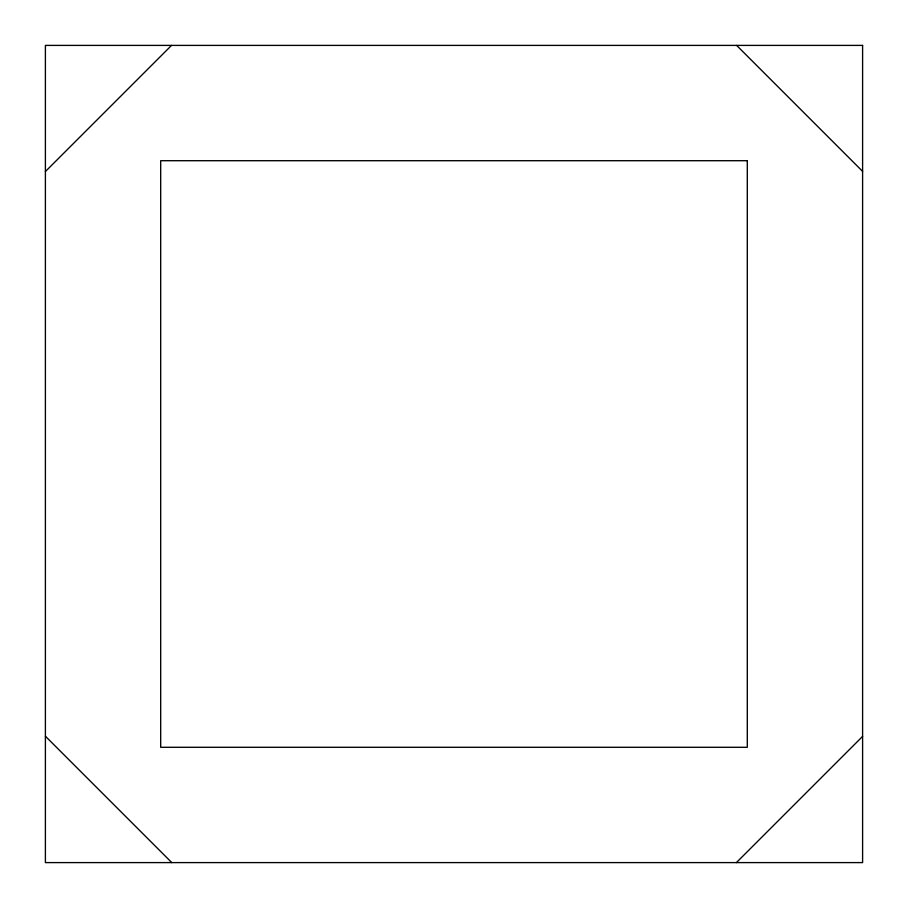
<?xml version="1.0" encoding="UTF-8"?>
<svg xmlns="http://www.w3.org/2000/svg" width="908" height="908" viewBox="0 0 908 908"><rect width="100%" height="100%" fill="white"/><g stroke="black" fill="none" stroke-linecap="round" stroke-linejoin="round"><path stroke-width="1.36" d="M45.4 171.533L171.533 45.4M736.388 862.6L862.6 736.388M736.626 45.4L862.6 171.374M45.4 736.218L171.782 862.6M862.6 45.4L45.4 45.4L45.4 862.6L862.6 862.6L862.6 45.4M747.295 160.705L160.693 160.705L160.693 747.295L747.295 747.295L747.295 160.705"/></g></svg>
